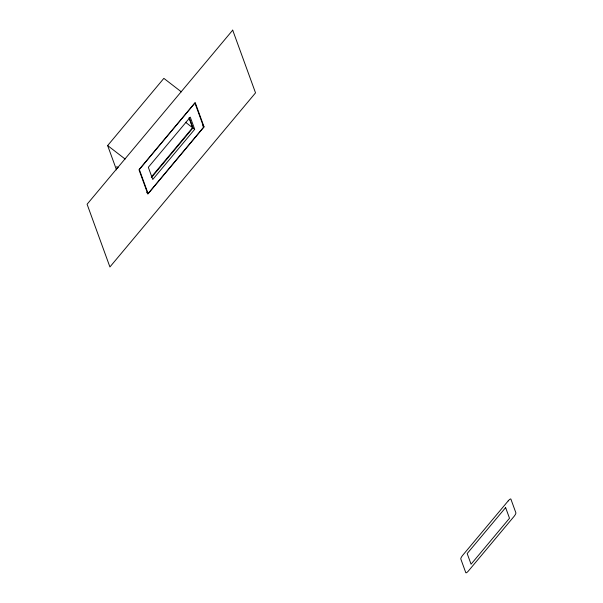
<?xml version="1.0" encoding="UTF-8"?>
<svg xmlns="http://www.w3.org/2000/svg" width="603" height="603" viewBox="0 0 603 603"><rect width="100%" height="100%" fill="white"/><g stroke="black" fill="none" stroke-linecap="round" stroke-linejoin="round"><path stroke-width="0.9" d="M116.507 169.888L107.651 145.557L163.858 78.36L181.345 91.86M151.247 177.116L192.583 127.693L189.108 118.135M151.602 177.388L192.937 127.964L189.138 117.54M194.694 129.328L152.763 179.46L148.33 167.295L190.269 117.163L194.694 129.328L185.543 122.258M148.089 193.601L203.708 127.105L194.942 103.023L139.323 169.518L148.089 193.601L146.68 192.515M204.048 126.879L147.841 194.076L138.984 169.744L195.191 102.548L204.048 126.879L202.585 125.756M107.651 145.557L125.138 159.056M118.188 167.679L116.726 166.556L117.457 168.561M232.705 30.15L87.096 204.236L109.919 266.956L255.529 92.862L232.705 30.15M508.201 500.897L462.772 555.212A3.671 0.912 -52.3 0 0 460.813 559.004L465.787 572.677A3.671 0.912 -52.3 0 0 468.478 570.898L513.914 516.575A3.671 0.912 -52.3 0 0 515.874 512.791L510.899 499.118A3.671 0.912 -52.3 0 0 508.201 500.897M505.623 507.59L467.182 553.546L471.064 564.204L509.505 518.248L505.623 507.59"/></g></svg>
